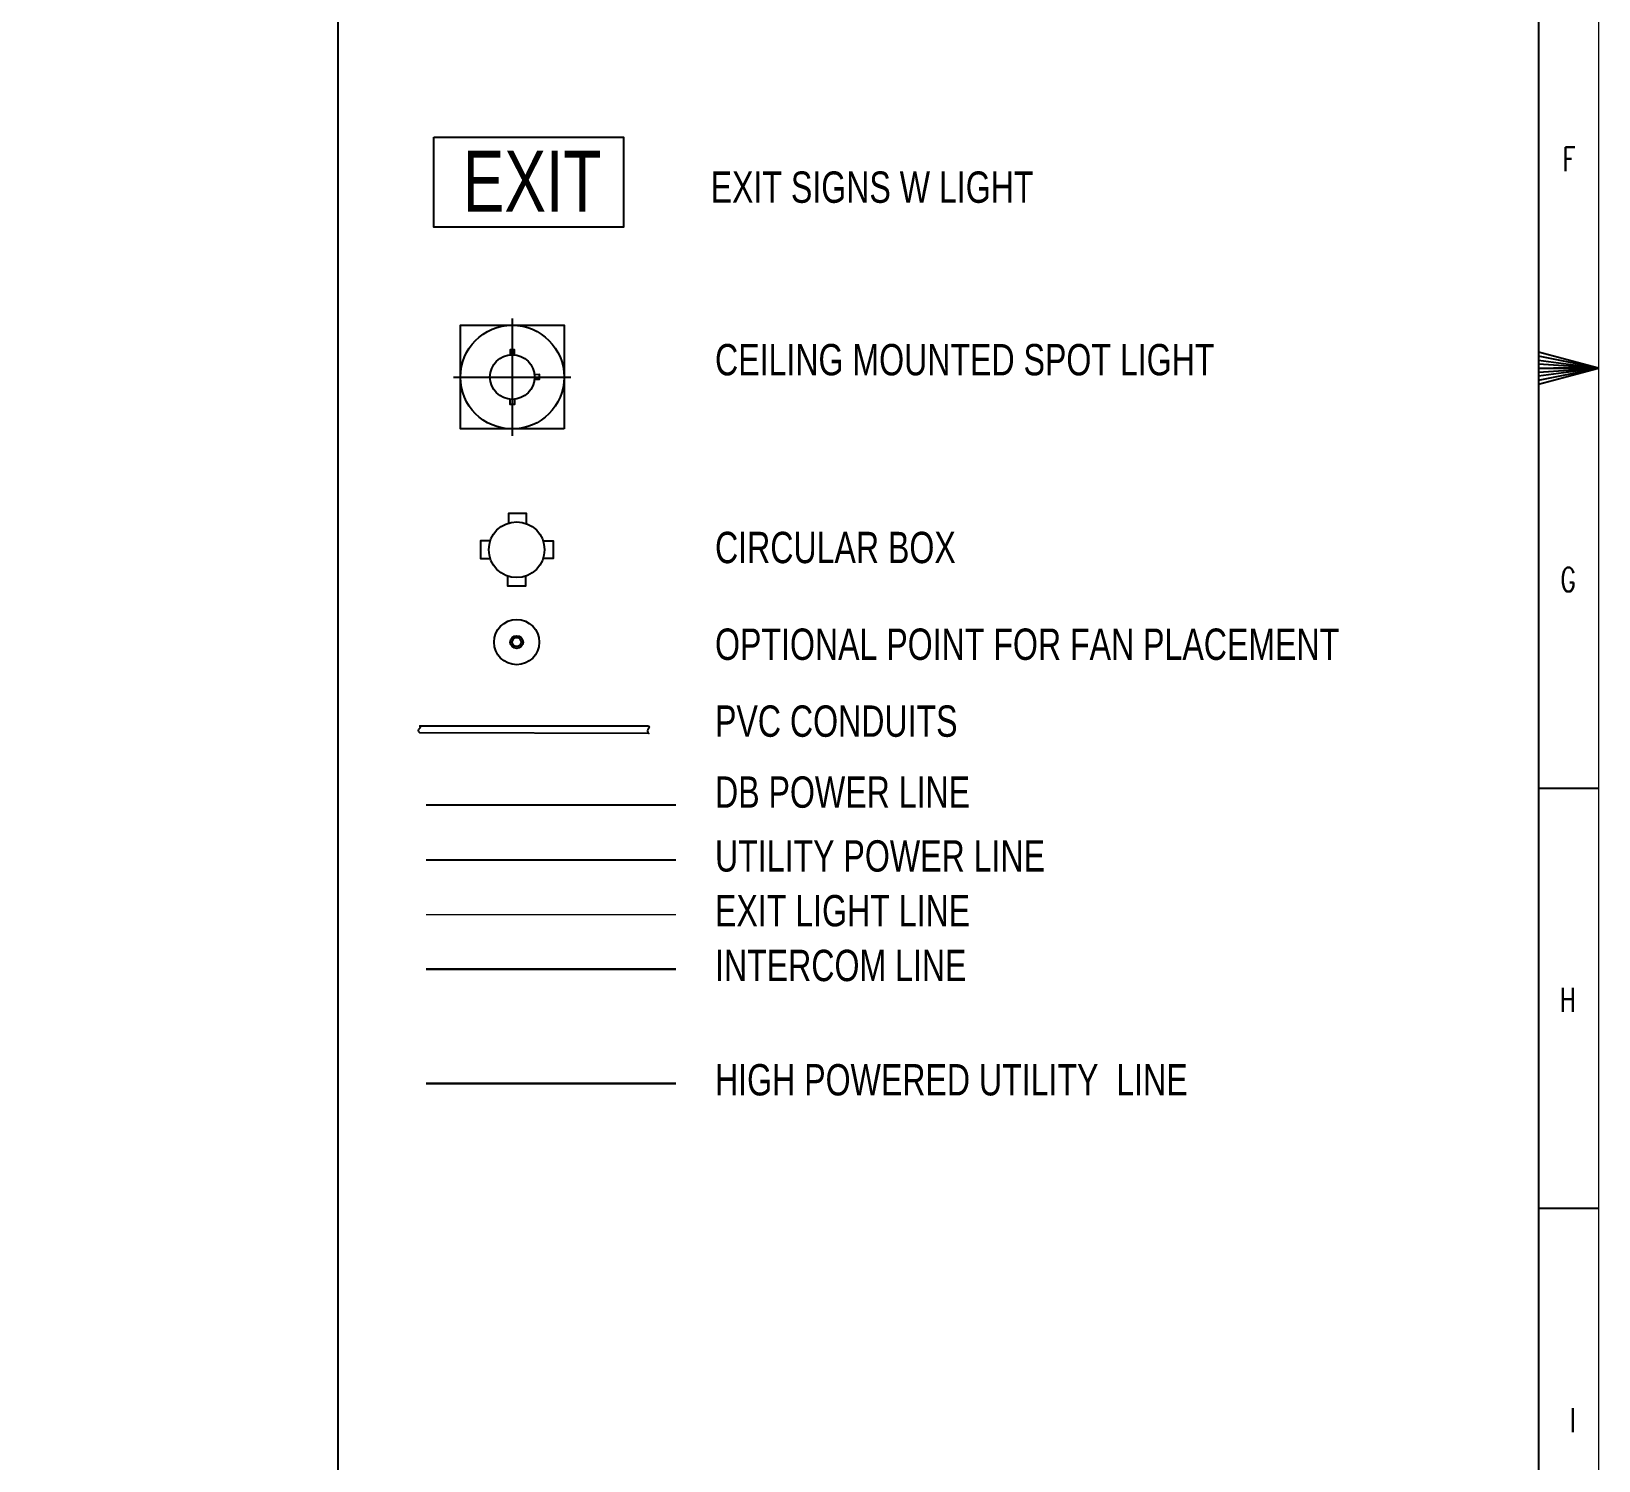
# Model space of a CAD drawing. Header units: inches. Extents: x 67 to 2089, y 4 to 641.
# Drawn here: x 726 to 911.5, y 173.1 to 342.3 of the extents above; entities that cross this region are included whole.
import ezdxf

# ---------------------------------------------------------------- set-up
doc = ezdxf.new("R2010")
doc.units = ezdxf.units.IN
doc.header["$MEASUREMENT"] = 0
for name, color, linetype in [('Lights', 7, 'Continuous'), ('Sockets', 7, 'Continuous'), ('TEG BORDER', 7, 'Continuous')]:
    doc.layers.add(name, color=color, linetype=linetype)
doc.layers.add('Text', color=252, linetype='Continuous', lineweight=15)
doc.styles.add('Swiss721', font='swisscl.ttf')
doc.styles.add('TEG BORDER', font='txt_qlt.shx', dxfattribs={"width": 0.7, "bigfont": 'hztxt.shx'})

# ---------------------------------------------------------------- blocks, each defined once
blk = doc.blocks.new('252 BORDER A2')
for p, q in [((589, 210), (594, 210)), ((592.75, 210), (590.25, 210)), ((594, 175), (589, 175)), ((594, 140), (589, 140))]:
    blk.add_line(p, q)
at = {"color": 5, "lineweight": 15}
blk.add_lwpolyline([(0, 420), (594, 420), (594, 0), (0, 0)], close=True, dxfattribs=at)
blk.add_lwpolyline([(5, 415), (589, 415), (589, 5), (5, 5)], close=True)
blk.add_lwpolyline([(594, 210), (589, 211.34), (589, 208.66), (594, 210), (589, 211), (589, 210.67), (594, 210), (589, 210.33), (589, 209.67), (594, 210), (589, 209.33), (589, 209), (594, 210)])
at = {"layer": 'TEG BORDER'}
blk.add_line((489, 116), (489, 415), dxfattribs=at)
at = {"char_height": 2, "width": 2, "attachment_point": 3, "style": 'TEG BORDER'}
for s, insert in [('F', (592.09, 228.39)), ('G', (592.09, 193.39)), ('H', (592.09, 158.39)), ('I', (592.09, 123.39))]:
    blk.add_mtext(s, dxfattribs=dict(at, insert=insert))

msp = doc.modelspace()

# ---------------------------------------------------------------- linework, layer by layer
at = {"color": 1}
msp.add_line((772.69, 250.71), (802.25, 250.71), dxfattribs=at)
at = {"color": 3}
msp.add_line((772.69, 244.23), (802.25, 244.23), dxfattribs=at)
msp.add_line((772.69, 244.23), (802.25, 244.23), dxfattribs=at)
at = {"color": 5, "lineweight": 20}
msp.add_line((772.69, 237.74), (802.25, 237.74), dxfattribs=at)
msp.add_line((772.69, 237.74), (802.25, 237.74), dxfattribs=at)
at = {"color": 6, "lineweight": 30}
msp.add_line((772.69, 231.26), (802.25, 231.26), dxfattribs=at)
msp.add_line((772.69, 231.26), (802.25, 231.26), dxfattribs=at)
at = {"color": 4}
msp.add_line((772.69, 217.73), (802.25, 217.73), dxfattribs=at)
at = {"color": 4, "lineweight": 30}
msp.add_line((772.69, 217.73), (802.25, 217.73), dxfattribs=at)
at = {"color": 4}
msp.add_lwpolyline([(773.61, 329.74), (796.06, 329.74), (796.06, 319.09), (773.61, 319.09)], close=True, dxfattribs=at)
for points in [[(783.15, 303.97), (783.15, 304.57), (782.63, 304.57), (782.63, 303.97)], [(782.83, 302.76), (782.89, 302.76)], [(785.51, 301.11), (786.11, 301.12), (786.11, 301.64), (785.51, 301.63)], [(783.15, 298.72), (783.15, 298.12), (782.63, 298.12), (782.63, 298.72)], [(782.48, 284.09), (782.48, 285.25), (784.54, 285.25), (784.54, 284.02)], [(780.27, 281.95), (779.11, 281.95), (779.11, 279.89), (780.27, 279.89)], [(786.55, 281.95), (787.72, 281.95), (787.72, 279.89), (786.55, 279.89)], [(784.44, 277.79), (784.44, 276.62), (782.38, 276.62), (782.38, 277.79)]]:
    msp.add_lwpolyline(points)
msp.add_lwpolyline([(799.01, 260.07, -0.56347), (799.01, 259.78, 0.380478), (799.05, 259.16), (771.93, 259.25, -0.456322), (771.93, 259.78, 0.605884), (771.93, 260.08)], format="xyb", close=True)
for centre, radius in [((782.89, 301.35), 2.64), ((783.41, 280.92), 3.3)]:
    msp.add_circle(centre, radius)
at = {"color": 190}
for radius in [2.68, 0.751, 0.536]:
    msp.add_circle((783.41, 269.98), radius, dxfattribs=at)
at = {"layer": 'Lights', "color": 40}
for p, q in [((782.89, 308.3), (782.89, 294.39)), ((775.93, 301.35), (789.84, 301.35))]:
    msp.add_line(p, q, dxfattribs=at)
at = {"layer": 'Lights'}
msp.add_lwpolyline([(789.03, 295.21), (776.75, 295.21), (776.75, 307.48), (789.03, 307.48)], close=True, dxfattribs=at)
msp.add_circle((782.89, 301.35), 6.14, dxfattribs=at)

# ---------------------------------------------------------------- block references
at = {"xscale": 1.4211126, "yscale": 1.4211126, "zscale": 1.4211126}
msp.add_blockref('252 BORDER A2', (67.34, 3.98), dxfattribs=at)

# ---------------------------------------------------------------- texts
at = {"layer": 'Sockets', "color": 0, "style": 'Swiss721'}
for s, p in [('EXIT SIGNS W LIGHT', (806.37, 321.98)), ('CEILING MOUNTED SPOT LIGHT', (806.89, 301.56)), ('CIRCULAR BOX', (806.89, 279.33)), ('OPTIONAL POINT FOR FAN PLACEMENT', (806.89, 267.88)), ('PVC CONDUITS', (806.89, 258.78)), ('DB POWER LINE', (806.89, 250.38)), ('UTILITY POWER LINE', (806.89, 242.82)), ('EXIT LIGHT LINE', (806.89, 236.34)), ('INTERCOM LINE', (806.89, 229.86)), ('HIGH POWERED UTILITY  LINE', (806.89, 216.33))]:
    msp.add_text(s, height=3.7068, dxfattribs=at).set_placement(p)
at = {"layer": 'Text', "color": 4, "insert": (785.24, 328.13), "char_height": 7.2, "width": 56.3673, "attachment_point": 2, "style": 'Swiss721'}
msp.add_mtext('EXIT ', dxfattribs=at)

doc.saveas('drawing.dxf')
